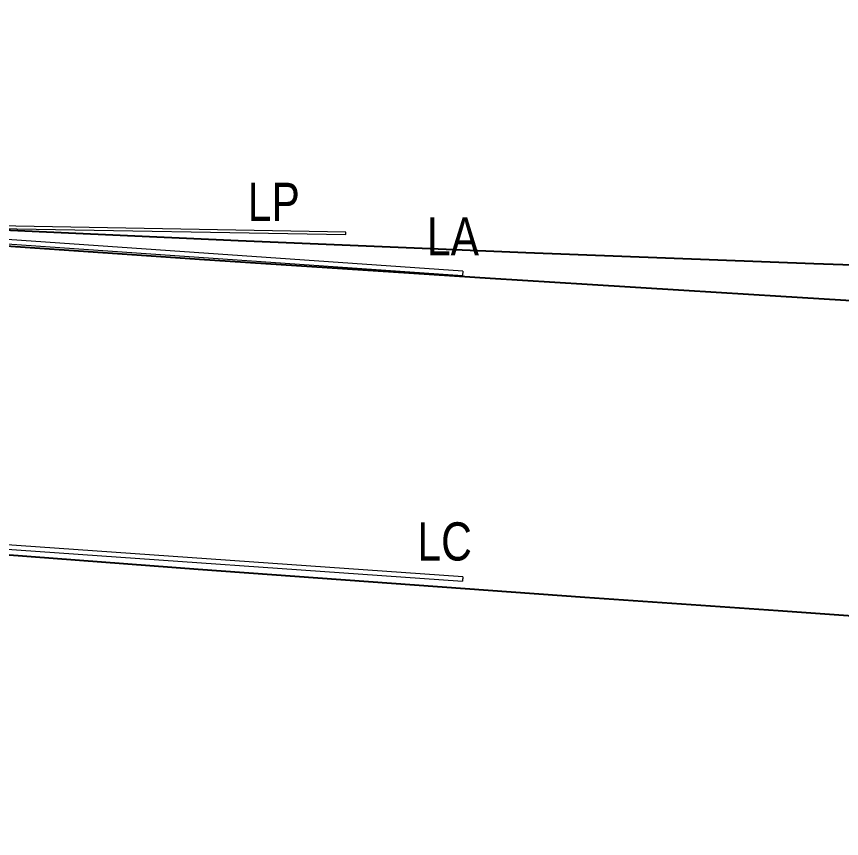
# Model space of a CAD drawing. Header units: millimetres. Extents: x 1587714 to 3094800, y -694377 to -413614.
# Drawn here: x 2059199 to 2062438, y -552156 to -548927 of the extents above; entities that cross this region are included whole.
import ezdxf

# ---------------------------------------------------------------- set-up
doc = ezdxf.new("R2010")
doc.units = ezdxf.units.MM
doc.layers.add('M0_EQUIPOS', color=7, linetype='Continuous')
doc.layers.add('M_DIM', color=1, linetype='Continuous')
doc.styles.add('ARIAL', font='arial.ttf', dxfattribs={"width": 0.8})

# ---------------------------------------------------------------- blocks, each defined once
blk = doc.blocks.new('poste doble terminal TM1')
at = {"layer": 'M0_EQUIPOS', "color": 160, "linetype": 'Continuous', "lineweight": 15}
for p, q in [((1696.72, 8986.72), (3104.42, 8962.15)), ((3104.59, 8971.74), (1696.89, 8996.32))]:
    blk.add_line(p, q, dxfattribs=at)
at = {"layer": 'M0_EQUIPOS', "color": 20, "linetype": 'Continuous', "lineweight": 15}
for p, q in [((3563.65, 8817.44), (1568.53, 8956.95)), ((1578.29, 8939.22), (3562.47, 8800.48))]:
    blk.add_line(p, q, dxfattribs=at)
at = {"layer": 'M0_EQUIPOS', "color": 74, "linetype": 'Continuous', "lineweight": 15}
for p, q in [((3563.65, 7617.44), (1568.53, 7756.95)), ((1578.29, 7739.23), (3562.47, 7600.48))]:
    blk.add_line(p, q, dxfattribs=at)
at = {"layer": 'M0_EQUIPOS', "color": 160, "linetype": 'Continuous', "lineweight": 15, "flags": 128}
blk.add_lwpolyline([(3104.42, 8962.15), (3104.42, 8962.19), (3104.43, 8962.54), (3104.44, 8963.22), (3104.45, 8964.18), (3104.47, 8965.34), (3104.5, 8966.62), (3104.52, 8967.92), (3104.54, 8969.15), (3104.56, 8970.22), (3104.57, 8971.05), (3104.58, 8971.57), (3104.59, 8971.74), (3104.59, 8971.74)], dxfattribs=at)
at = {"layer": 'M0_EQUIPOS', "color": 20, "linetype": 'Continuous', "lineweight": 15, "flags": 128}
blk.add_lwpolyline([(3563.65, 8817.44), (3563.64, 8817.25), (3563.6, 8816.7), (3563.54, 8815.82), (3563.46, 8814.63), (3563.36, 8813.2), (3563.24, 8811.58), (3563.12, 8809.84), (3563, 8808.07), (3562.88, 8806.34), (3562.76, 8804.72), (3562.66, 8803.28), (3562.58, 8802.1), (3562.52, 8801.21), (3562.48, 8800.66), (3562.47, 8800.48)], dxfattribs=at)
at = {"layer": 'M0_EQUIPOS', "color": 74, "linetype": 'Continuous', "lineweight": 15, "flags": 128}
blk.add_lwpolyline([(3563.65, 7617.44), (3563.64, 7617.25), (3563.6, 7616.7), (3563.54, 7615.82), (3563.46, 7614.63), (3563.36, 7613.2), (3563.24, 7611.58), (3563.12, 7609.84), (3563, 7608.07), (3562.88, 7606.34), (3562.76, 7604.72), (3562.66, 7603.28), (3562.58, 7602.1), (3562.52, 7601.21), (3562.48, 7600.66), (3562.47, 7600.48)], dxfattribs=at)
at = {"layer": 'M_DIM', "color": 7, "style": 'ARIAL', "width": 0.8}
for s, p in [('LP', (2718.72, 9015.45)), ('LA', (3422.37, 8879.68)), ('LC', (3385.05, 7681.28))]:
    blk.add_text(s, height=150, dxfattribs=at).set_placement(p)

msp = doc.modelspace()

# ---------------------------------------------------------------- linework, layer by layer
at = {"color": 4}
msp.add_arc((2076163.0034, -177327.3204), 372826.9307, 267.236281516, 274.650016118, dxfattribs=at)
at = {"color": 5}
for centre, radius, start, end in [((2085369.8717, -169420.2558), 381310.2921, 265.828976344, 273.159748526), ((2088250.4526, -172308.821), 379847.5285, 265.377093471, 272.721972034)]:
    msp.add_arc(centre, radius, start, end, dxfattribs=at)

# ---------------------------------------------------------------- block references
msp.add_blockref('poste doble terminal TM1', (2057387.7201, -558745.6049))

doc.saveas('drawing.dxf')
